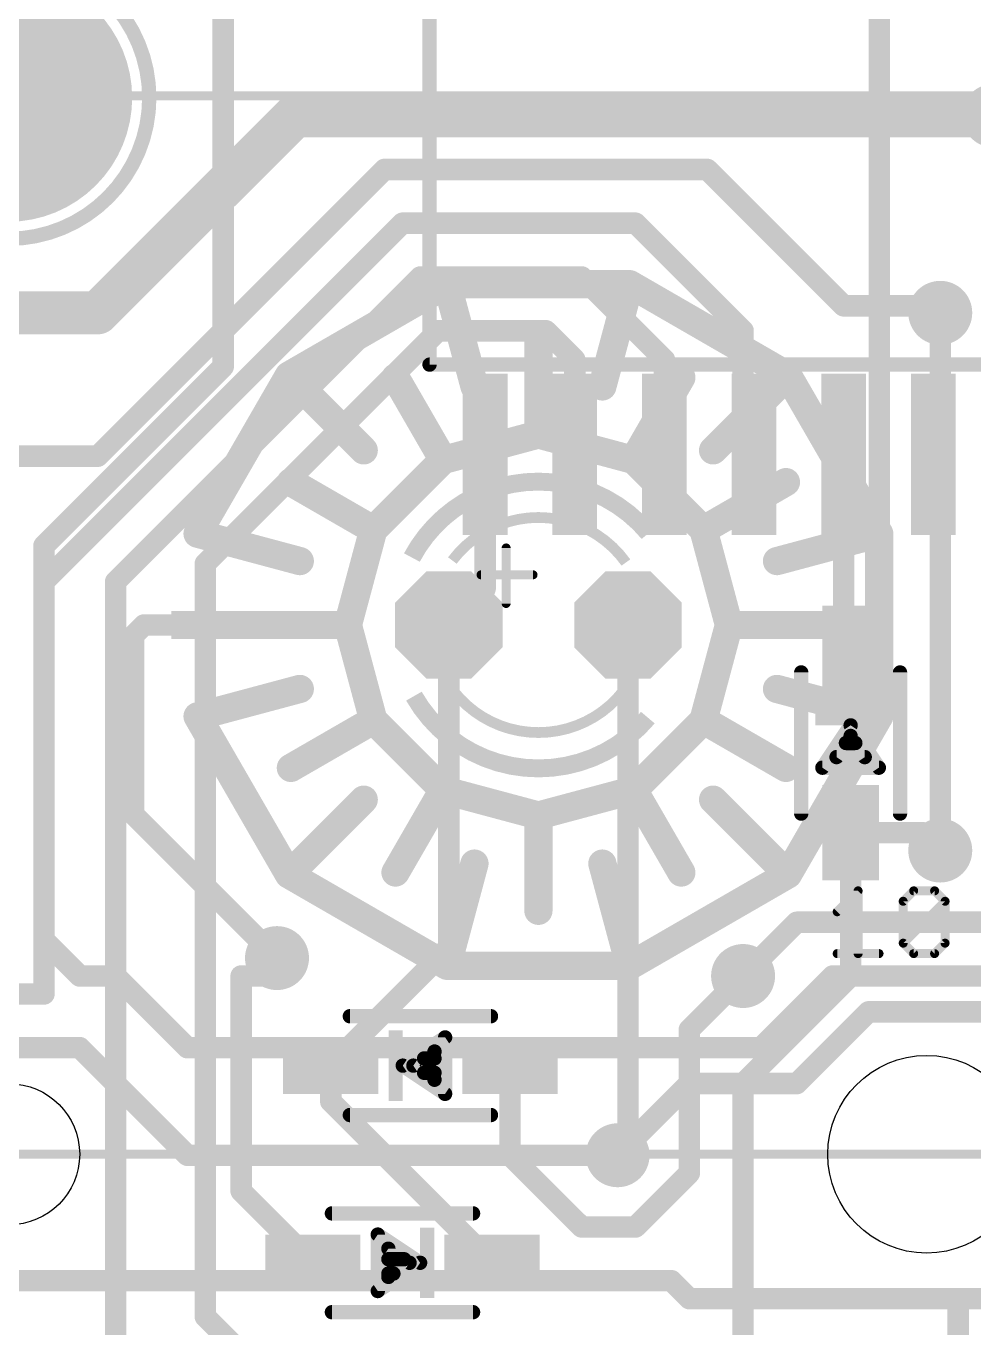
# Model space of a CAD drawing. Extents: x -30.9 to 30.6, y -30.5 to 30.5.
# Drawn here: x -14.73 to -1.3, y -17.43 to 1.02 of the extents above; entities that cross this region are included whole.
import ezdxf

# ---------------------------------------------------------------- set-up
doc = ezdxf.new("R2010")
doc.units = 0
for name, color, linetype in [('1', 12, 'CONTINUOUS'), ('16', 132, 'CONTINUOUS'), ('17', 110, 'CONTINUOUS'), ('18', 110, 'CONTINUOUS'), ('20', 53, 'CONTINUOUS'), ('21', 40, 'CONTINUOUS'), ('22', 6, 'CONTINUOUS'), ('24', 6, 'CONTINUOUS'), ('49', 253, 'CONTINUOUS')]:
    doc.layers.add(name, color=color, linetype=linetype)

# ---------------------------------------------------------------- blocks, each defined once
blk = doc.blocks.new('RECT')
blk.add_solid([(-0.5, -0.5), (0.5, -0.5), (-0.5, 0.5), (0.5, 0.5)])
blk = doc.blocks.new('OCTAGONP')
at = {"const_width": 0.5}
blk.add_lwpolyline([(-0.25, -0.1036), (-0.25, 0.1036), (-0.1036, 0.25), (0.1036, 0.25), (0.25, 0.1036), (0.25, -0.1036), (0.1036, -0.25), (-0.1036, -0.25), (-0.25, -0.1036), (-0.25, 0.1036)], dxfattribs=at)
blk = doc.blocks.new('ROUNDP')
at = {"const_width": 0.5}
blk.add_lwpolyline([(0, -0.25, 1), (0, 0.25, 1), (0, -0.25)], format="xyb", dxfattribs=at)
blk = doc.blocks.new('ROUNDV')
at = {"const_width": 0.5}
blk.add_lwpolyline([(0, -0.25, 1), (0, 0.25, 1), (0, -0.25)], format="xyb", dxfattribs=at)

msp = doc.modelspace()

# ---------------------------------------------------------------- linework, layer by layer
at = {"layer": '1'}
for points, const_width in [([(-2.642, -7.462), (-2.642, 2.032)], 0.3048), ([(-11.938, 1.27), (-11.938, -3.81)], 0.3048), ([(-8.7661, -2.6424), (-11.0075, -3.9365)], 0.4), ([(-8.3779, -4.0913), (-8.7661, -2.6424)], 0.4), ([(-6.1779, -2.6424), (-8.7661, -2.6424)], 0.4), ([(-6.5661, -4.0913), (-6.1779, -2.6424)], 0.4), ([(-3.9365, -3.9365), (-6.1779, -2.6424)], 0.4), ([(-1.778, -3.048), (-1.778, -10.668)], 0.3048), ([(-7.472, -4.772), (-7.472, -3.422)], 0.4), ([(-11.938, -3.81), (-14.478, -6.35)], 0.3048), ([(-11.0075, -3.9365), (-12.3016, -6.1779)], 0.4), ([(-9.9469, -4.9971), (-11.0075, -3.9365)], 0.4), ([(-8.822, -5.1337), (-9.497, -3.9646)], 0.4), ([(-6.122, -5.1337), (-5.447, -3.9646)], 0.4), ([(-4.9971, -4.9971), (-3.9365, -3.9365)], 0.4), ([(-2.6424, -6.1779), (-3.9365, -3.9365)], 0.4), ([(-7.472, -4.772), (-8.822, -5.1337)], 0.4), ([(-6.122, -5.1337), (-7.472, -4.772)], 0.4), ([(-8.822, -5.1337), (-9.8103, -6.122)], 0.4), ([(-5.1337, -6.122), (-6.122, -5.1337)], 0.4), ([(-9.8103, -6.122), (-10.9794, -5.447)], 0.4), ([(-5.1337, -6.122), (-3.9646, -5.447)], 0.4), ([(-10.8527, -6.5661), (-12.3016, -6.1779)], 0.4), ([(-9.8103, -6.122), (-10.172, -7.472)], 0.4), ([(-4.772, -7.472), (-5.1337, -6.122)], 0.4), ([(-4.0913, -6.5661), (-2.6424, -6.1779)], 0.4), ([(-2.6424, -8.7661), (-2.6424, -6.1779)], 0.4), ([(-14.478, -6.35), (-14.478, -11.938)], 0.3048), ([(-13.208, -7.62), (-13.06, -7.472)], 0.3048), ([(-13.06, -7.472), (-12.472, -7.472)], 0.3048), ([(-10.172, -7.472), (-12.422, -7.472)], 0.4), ([(-10.172, -7.472), (-9.8103, -8.822)], 0.4), ([(-5.1337, -8.822), (-4.772, -7.472)], 0.4), ([(-4.772, -7.472), (-3.422, -7.472)], 0.4), ([(-13.208, -10.16), (-13.208, -7.62)], 0.3048), ([(-10.8527, -8.3779), (-12.3016, -8.7661)], 0.4), ([(-4.0913, -8.3779), (-2.6424, -8.7661)], 0.4), ([(-12.3016, -8.7661), (-11.0075, -11.0075)], 0.4), ([(-9.8103, -8.822), (-10.9794, -9.497)], 0.4), ([(-9.8103, -8.822), (-8.822, -9.8103)], 0.4), ([(-6.122, -9.8103), (-5.1337, -8.822)], 0.4), ([(-5.1337, -8.822), (-3.9646, -9.497)], 0.4), ([(-3.9365, -11.0075), (-2.6424, -8.7661)], 0.4), ([(-9.9469, -9.9469), (-11.0075, -11.0075)], 0.4), ([(-8.822, -9.8103), (-9.497, -10.9794)], 0.4), ([(-8.822, -9.8103), (-7.472, -10.172)], 0.4), ([(-7.472, -10.172), (-6.122, -9.8103)], 0.4), ([(-6.122, -9.8103), (-5.447, -10.9794)], 0.4), ([(-4.9971, -9.9469), (-3.9365, -11.0075)], 0.4), ([(-11.176, -12.192), (-13.208, -10.16)], 0.3048), ([(-7.472, -10.172), (-7.472, -11.522)], 0.4), ([(-8.3779, -10.8527), (-8.7661, -12.3016)], 0.4), ([(-6.5661, -10.8527), (-6.1779, -12.3016)], 0.4), ([(-11.0075, -11.0075), (-8.7661, -12.3016)], 0.4), ([(-6.1779, -12.3016), (-3.9365, -11.0075)], 0.4), ([(-3.81, -11.684), (-4.572, -12.446)], 0.3048), ([(0, -11.684), (-3.81, -11.684)], 0.3048), ([(-14.478, -11.938), (-13.97, -12.446)], 0.3048), ([(-8.7661, -12.3016), (-6.1779, -12.3016)], 0.4), ([(-13.462, -12.446), (-13.97, -12.446)], 0.3048), ([(-12.446, -13.462), (-13.462, -12.446)], 0.3048), ([(-3.302, -12.446), (-4.318, -13.462)], 0.3048), ([(0.508, -12.446), (-3.302, -12.446)], 0.3048), ([(-3.81, -13.97), (-2.794, -12.954)], 0.3048), ([(-2.794, -12.954), (2.794, -12.954)], 0.3048), ([(-17.526, -13.462), (-13.97, -13.462)], 0.3048), ([(-13.97, -13.462), (-12.446, -14.986)], 0.3048), ([(-4.318, -13.462), (-12.446, -13.462)], 0.3048), ([(-6.35, -14.986), (-5.334, -13.97)], 0.3048), ([(-5.334, -13.97), (-3.81, -13.97)], 0.3048), ([(-12.446, -14.986), (-6.35, -14.986)], 0.3048), ([(-16.51, -16.764), (-5.588, -16.764)], 0.3048), ([(-5.588, -16.764), (-5.334, -17.018)], 0.3048), ([(-5.334, -17.018), (-1.524, -17.018)], 0.3048), ([(-1.524, -21.59), (-1.524, -17.018)], 0.3048), ([(-1.524, -17.018), (3.048, -17.018)], 0.3048)]:
    msp.add_lwpolyline(points, dxfattribs=dict(at, const_width=const_width))
for points, const_width in [([(-8.6695, -2.6165, 1), (-8.8627, -2.6683)], 0.2), ([(-8.7661, -2.5424, 1), (-8.7661, -2.7424)], 0.2), ([(-8.7161, -2.729, 1), (-8.8161, -2.5558)], 0.2), ([(-6.1279, -2.5558, 1), (-6.2279, -2.729)], 0.2), ([(-6.0813, -2.6683, 1), (-6.2745, -2.6165)], 0.2), ([(-6.1779, -2.7424, 1), (-6.1779, -2.5424)], 0.2), ([(-1.7018, -3.048, 1), (-1.8542, -3.048)], 0.1524), ([(-7.372, -3.422, 1), (-7.572, -3.422)], 0.2), ([(-11.8841, -3.8639, 1), (-11.9919, -3.7561)], 0.1524), ([(-12.0142, -3.81, 1), (-11.8618, -3.81)], 0.1524), ([(-10.9368, -3.8658, 1), (-11.0782, -4.0072)], 0.2), ([(-11.0575, -3.8499, 1), (-10.9575, -4.0231)], 0.2), ([(-10.9209, -3.9865, 1), (-11.0941, -3.8865)], 0.2), ([(-9.4104, -3.9146, 1), (-9.5836, -4.0146)], 0.2), ([(-5.3604, -4.0146, 1), (-5.5336, -3.9146)], 0.2), ([(-3.8499, -3.8865, 1), (-4.0231, -3.9865)], 0.2), ([(-3.8658, -4.0072, 1), (-4.0072, -3.8658)], 0.2), ([(-3.9865, -4.0231, 1), (-3.8865, -3.8499)], 0.2), ([(-8.4745, -4.1171, 1), (-8.2813, -4.0654)], 0.2), ([(-6.6627, -4.0654, 1), (-6.4695, -4.1171)], 0.2), ([(-7.4461, -4.6754, 1), (-7.4979, -4.8686)], 0.2), ([(-7.4461, -4.8686, 1), (-7.4979, -4.6754)], 0.2), ([(-7.572, -4.772, 1), (-7.372, -4.772)], 0.2), ([(-10.0176, -5.0678, 1), (-9.8762, -4.9264)], 0.2), ([(-8.8479, -5.0371, 1), (-8.7961, -5.2303)], 0.2), ([(-8.7513, -5.2044, 1), (-8.8927, -5.063)], 0.2), ([(-6.0513, -5.063, 1), (-6.1927, -5.2044)], 0.2), ([(-6.1479, -5.2303, 1), (-6.0961, -5.0371)], 0.2), ([(-5.0678, -4.9264, 1), (-4.9264, -5.0678)], 0.2), ([(-8.9086, -5.1837, 1), (-8.7354, -5.0837)], 0.2), ([(-6.2086, -5.0837, 1), (-6.0354, -5.1837)], 0.2), ([(-10.9294, -5.3604, 1), (-11.0294, -5.5336)], 0.2), ([(-3.9146, -5.5336, 1), (-4.0146, -5.3604)], 0.2), ([(-12.2757, -6.0813, 1), (-12.3275, -6.2745)], 0.2), ([(-12.3882, -6.1279, 1), (-12.215, -6.2279)], 0.2), ([(-9.881, -6.0513, 1), (-9.7396, -6.1927)], 0.2), ([(-9.7137, -6.1479, 1), (-9.9069, -6.0961)], 0.2), ([(-9.8603, -6.2086, 1), (-9.7603, -6.0354)], 0.2), ([(-5.0371, -6.0961, 1), (-5.2303, -6.1479)], 0.2), ([(-5.1837, -6.0354, 1), (-5.0837, -6.2086)], 0.2), ([(-5.2044, -6.1927, 1), (-5.063, -6.0513)], 0.2), ([(-2.5424, -6.1779, 1), (-2.7424, -6.1779)], 0.2), ([(-2.729, -6.2279, 1), (-2.5558, -6.1279)], 0.2), ([(-2.6165, -6.2745, 1), (-2.6683, -6.0813)], 0.2), ([(-14.4018, -6.35, 1), (-14.5542, -6.35)], 0.1524), ([(-14.5319, -6.2961, 1), (-14.4241, -6.4039)], 0.1524), ([(-10.8786, -6.6627, 1), (-10.8269, -6.4695)], 0.2), ([(-4.1171, -6.4695, 1), (-4.0654, -6.6627)], 0.2), ([(-13.06, -7.3958, 1), (-13.06, -7.5482)], 0.1524), ([(-13.0061, -7.5259, 1), (-13.1139, -7.4181)], 0.1524), ([(-12.422, -7.372, 1), (-12.422, -7.572)], 0.2), ([(-12.472, -7.5482, 1), (-12.472, -7.3958)], 0.1524), ([(-10.0754, -7.4461, 1), (-10.2686, -7.4979)], 0.2), ([(-10.2686, -7.4461, 1), (-10.0754, -7.4979)], 0.2), ([(-10.172, -7.572, 1), (-10.172, -7.372)], 0.2), ([(-4.772, -7.372, 1), (-4.772, -7.572)], 0.2), ([(-4.6754, -7.4979, 1), (-4.8686, -7.4461)], 0.2), ([(-4.8686, -7.4979, 1), (-4.6754, -7.4461)], 0.2), ([(-3.422, -7.572, 1), (-3.422, -7.372)], 0.2), ([(-13.1318, -7.62, 1), (-13.2842, -7.62)], 0.1524), ([(-13.2619, -7.5661, 1), (-13.1541, -7.6739)], 0.1524), ([(-2.7182, -7.462, 1), (-2.5658, -7.462)], 0.1524), ([(-10.8269, -8.4745, 1), (-10.8786, -8.2813)], 0.2), ([(-4.0654, -8.2813, 1), (-4.1171, -8.4745)], 0.2), ([(-12.215, -8.7161, 1), (-12.3882, -8.8161)], 0.2), ([(-12.3275, -8.6695, 1), (-12.2757, -8.8627)], 0.2), ([(-9.7396, -8.7513, 1), (-9.881, -8.8927)], 0.2), ([(-9.7603, -8.9086, 1), (-9.8603, -8.7354)], 0.2), ([(-5.0837, -8.7354, 1), (-5.1837, -8.9086)], 0.2), ([(-5.063, -8.8927, 1), (-5.2044, -8.7513)], 0.2), ([(-2.7424, -8.7661, 1), (-2.5424, -8.7661)], 0.2), ([(-2.5558, -8.8161, 1), (-2.729, -8.7161)], 0.2), ([(-2.6683, -8.8627, 1), (-2.6165, -8.6695)], 0.2), ([(-9.9069, -8.8479, 1), (-9.7137, -8.7961)], 0.2), ([(-5.2303, -8.7961, 1), (-5.0371, -8.8479)], 0.2), ([(-11.0294, -9.4104, 1), (-10.9294, -9.5836)], 0.2), ([(-4.0146, -9.5836, 1), (-3.9146, -9.4104)], 0.2), ([(-9.8762, -10.0176, 1), (-10.0176, -9.8762)], 0.2), ([(-8.7961, -9.7137, 1), (-8.8479, -9.9069)], 0.2), ([(-8.7354, -9.8603, 1), (-8.9086, -9.7603)], 0.2), ([(-8.8927, -9.881, 1), (-8.7513, -9.7396)], 0.2), ([(-6.0354, -9.7603, 1), (-6.2086, -9.8603)], 0.2), ([(-6.1927, -9.7396, 1), (-6.0513, -9.881)], 0.2), ([(-6.0961, -9.9069, 1), (-6.1479, -9.7137)], 0.2), ([(-4.9264, -9.8762, 1), (-5.0678, -10.0176)], 0.2), ([(-13.1541, -10.1061, 1), (-13.2619, -10.2139)], 0.1524), ([(-13.2842, -10.16, 1), (-13.1318, -10.16)], 0.1524), ([(-7.372, -10.172, 1), (-7.572, -10.172)], 0.2), ([(-7.4979, -10.0754, 1), (-7.4461, -10.2686)], 0.2), ([(-7.4979, -10.2686, 1), (-7.4461, -10.0754)], 0.2), ([(-8.2813, -10.8786, 1), (-8.4745, -10.8269)], 0.2), ([(-6.4695, -10.8269, 1), (-6.6627, -10.8786)], 0.2), ([(-1.8542, -10.668, 1), (-1.7018, -10.668)], 0.1524), ([(-10.9575, -10.9209, 1), (-11.0575, -11.0941)], 0.2), ([(-11.0782, -10.9368, 1), (-10.9368, -11.0782)], 0.2), ([(-11.0941, -11.0575, 1), (-10.9209, -10.9575)], 0.2), ([(-9.5836, -10.9294, 1), (-9.4104, -11.0294)], 0.2), ([(-5.5336, -11.0294, 1), (-5.3604, -10.9294)], 0.2), ([(-4.0231, -10.9575, 1), (-3.8499, -11.0575)], 0.2), ([(-4.0072, -11.0782, 1), (-3.8658, -10.9368)], 0.2), ([(-3.8865, -11.0941, 1), (-3.9865, -10.9209)], 0.2), ([(-7.572, -11.522, 1), (-7.372, -11.522)], 0.2), ([(-3.81, -11.6078, 1), (-3.81, -11.7602)], 0.1524), ([(-3.7561, -11.7379, 1), (-3.8639, -11.6301)], 0.1524), ([(-14.4241, -11.8841, 1), (-14.5319, -11.9919)], 0.1524), ([(-14.5542, -11.938, 1), (-14.4018, -11.938)], 0.1524), ([(-11.2299, -12.2459, 1), (-11.1221, -12.1381)], 0.1524), ([(-8.7661, -12.2016, 1), (-8.7661, -12.4016)], 0.2), ([(-8.8627, -12.2757, 1), (-8.6695, -12.3275)], 0.2), ([(-8.8161, -12.3882, 1), (-8.7161, -12.215)], 0.2), ([(-6.2279, -12.215, 1), (-6.1279, -12.3882)], 0.2), ([(-6.2745, -12.3275, 1), (-6.0813, -12.2757)], 0.2), ([(-6.1779, -12.4016, 1), (-6.1779, -12.2016)], 0.2), ([(-13.97, -12.3698, 1), (-13.97, -12.5222)], 0.1524), ([(-14.0239, -12.4999, 1), (-13.9161, -12.3921)], 0.1524), ([(-13.4081, -12.3921, 1), (-13.5159, -12.4999)], 0.1524), ([(-13.462, -12.5222, 1), (-13.462, -12.3698)], 0.1524), ([(-4.6259, -12.3921, 1), (-4.5181, -12.4999)], 0.1524), ([(-3.302, -12.3698, 1), (-3.302, -12.5222)], 0.1524), ([(-3.2481, -12.4999, 1), (-3.3559, -12.3921)], 0.1524), ([(-2.794, -12.8778, 1), (-2.794, -13.0302)], 0.1524), ([(-2.7401, -13.0079, 1), (-2.8479, -12.9001)], 0.1524), ([(-13.9161, -13.4081, 1), (-14.0239, -13.5159)], 0.1524), ([(-13.97, -13.5382, 1), (-13.97, -13.3858)], 0.1524), ([(-12.446, -13.3858, 1), (-12.446, -13.5382)], 0.1524), ([(-12.4999, -13.5159, 1), (-12.3921, -13.4081)], 0.1524), ([(-4.3719, -13.4081, 1), (-4.2641, -13.5159)], 0.1524), ([(-4.318, -13.5382, 1), (-4.318, -13.3858)], 0.1524), ([(-5.334, -13.8938, 1), (-5.334, -14.0462)], 0.1524), ([(-5.2801, -14.0239, 1), (-5.3879, -13.9161)], 0.1524), ([(-3.81, -14.0462, 1), (-3.81, -13.8938)], 0.1524), ([(-3.8639, -13.9161, 1), (-3.7561, -14.0239)], 0.1524), ([(-12.446, -14.9098, 1), (-12.446, -15.0622)], 0.1524), ([(-12.4999, -15.0399, 1), (-12.3921, -14.9321)], 0.1524), ([(-6.4039, -14.9321, 1), (-6.2961, -15.0399)], 0.1524), ([(-6.35, -15.0622, 1), (-6.35, -14.9098)], 0.1524), ([(-5.5341, -16.7101, 1), (-5.6419, -16.8179)], 0.1524), ([(-5.588, -16.8402, 1), (-5.588, -16.6878)], 0.1524), ([(-5.334, -16.9418, 1), (-5.334, -17.0942)], 0.1524), ([(-5.3879, -17.0719, 1), (-5.2801, -16.9641)], 0.1524), ([(-1.4478, -17.018, 1), (-1.6002, -17.018)], 0.1524), ([(-1.524, -16.9418, 1), (-1.524, -17.0942)], 0.1524), ([(-1.524, -17.0942, 1), (-1.524, -16.9418)], 0.1524)]:
    msp.add_lwpolyline(points, format="xyb", dxfattribs=dict(at, const_width=const_width))
at = {"layer": '16'}
for points, const_width in [([(-13.716, -3.048), (-10.922, -0.254)], 0.6096), ([(-10.922, -0.254), (-1.016, -0.254)], 0.6096), ([(-13.716, -5.08), (-9.652, -1.016)], 0.3048), ([(-9.652, -1.016), (-5.08, -1.016)], 0.3048), ([(-5.08, -1.016), (-3.147, -2.949)], 0.3048), ([(-9.398, -1.778), (-14.478, -6.858)], 0.3048), ([(-9.398, -1.778), (-6.096, -1.778)], 0.3048), ([(-6.096, -1.778), (-4.572, -3.302)], 0.3048), ([(-9.144, -2.54), (-13.462, -6.858)], 0.3048), ([(-6.858, -2.54), (-9.144, -2.54)], 0.3048), ([(-5.687, -3.711), (-6.858, -2.54)], 0.3048), ([(-15.494, -3.048), (-13.716, -3.048)], 0.6096), ([(-3.147, -2.949), (-1.877, -2.949)], 0.3048), ([(-1.877, -2.949), (-1.778, -3.048)], 0.3048), ([(-8.89, -3.302), (-12.192, -6.604)], 0.3048), ([(-7.366, -3.302), (-8.89, -3.302)], 0.3048), ([(-6.957, -3.711), (-7.366, -3.302)], 0.3048), ([(-4.572, -3.302), (-4.572, -4.897)], 0.3048), ([(-6.957, -5.052), (-6.957, -3.711)], 0.3048), ([(-5.687, -5.052), (-5.687, -3.711)], 0.3048), ([(-4.572, -4.897), (-4.417, -5.052)], 0.3048), ([(-25.908, -5.08), (-13.716, -5.08)], 0.3048), ([(-8.227, -5.052), (-8.227, -6.957)], 0.3048), ([(-3.147, -5.052), (-3.147, -7.874)], 0.3048), ([(-12.192, -6.604), (-12.192, -17.272)], 0.3048), ([(-14.478, -6.858), (-14.478, -12.7)], 0.3048), ([(-13.462, -6.858), (-13.462, -17.752)], 0.3048), ([(-8.227, -6.957), (-8.742, -7.472)], 0.3048), ([(-8.742, -7.472), (-8.742, -12.044)], 0.3048), ([(-6.202, -7.472), (-6.202, -14.838)], 0.3048), ([(-3.147, -7.874), (-3.147, -8.029)], 0.3048), ([(-3.048, -7.874), (-3.147, -7.874)], 0.3048), ([(-2.032, -10.414), (-3.048, -10.414)], 0.3048), ([(-3.048, -12.446), (-3.048, -10.414)], 0.3048), ([(-1.778, -10.668), (-2.032, -10.414)], 0.3048), ([(-8.742, -12.044), (-10.414, -13.716)], 0.3048), ([(-11.176, -12.446), (-11.176, -12.192)], 0.3048), ([(-11.684, -15.494), (-11.684, -12.446)], 0.3048), ([(-11.684, -12.446), (-11.176, -12.446)], 0.3048), ([(-4.572, -12.446), (-5.334, -13.208)], 0.3048), ([(-3.048, -12.446), (-4.572, -13.97)], 0.3048), ([(-14.478, -12.7), (-14.986, -12.7)], 0.3048), ([(-5.334, -13.208), (-5.334, -15.24)], 0.3048), ([(-10.414, -14.224), (-10.414, -13.716)], 0.3048), ([(-7.874, -14.986), (-7.874, -13.716)], 0.3048), ([(-4.572, -13.97), (-4.572, -19.05)], 0.3048), ([(-8.128, -16.51), (-10.414, -14.224)], 0.3048), ([(-6.202, -14.838), (-6.35, -14.986)], 0.3048), ([(-6.858, -16.002), (-7.874, -14.986)], 0.3048), ([(-5.334, -15.24), (-6.096, -16.002)], 0.3048), ([(-10.668, -16.51), (-11.684, -15.494)], 0.3048), ([(-6.096, -16.002), (-6.858, -16.002)], 0.3048), ([(-12.192, -17.272), (-9.906, -19.558)], 0.3048)]:
    msp.add_lwpolyline(points, dxfattribs=dict(at, const_width=const_width))
for points, const_width in [([(-10.922, -0.1016, 1), (-10.922, -0.4064)], 0.3048), ([(-10.8142, -0.3618, 1), (-11.0298, -0.1462)], 0.3048), ([(-9.652, -0.9398, 1), (-9.652, -1.0922)], 0.1524), ([(-9.5981, -1.0699, 1), (-9.7059, -0.9621)], 0.1524), ([(-5.0261, -0.9621, 1), (-5.1339, -1.0699)], 0.1524), ([(-5.08, -1.0922, 1), (-5.08, -0.9398)], 0.1524), ([(-9.398, -1.7018, 1), (-9.398, -1.8542)], 0.1524), ([(-9.3441, -1.8319, 1), (-9.4519, -1.7241)], 0.1524), ([(-6.0421, -1.7241, 1), (-6.1499, -1.8319)], 0.1524), ([(-6.096, -1.8542, 1), (-6.096, -1.7018)], 0.1524), ([(-9.144, -2.4638, 1), (-9.144, -2.6162)], 0.1524), ([(-9.0901, -2.5939, 1), (-9.1979, -2.4861)], 0.1524), ([(-6.8041, -2.4861, 1), (-6.9119, -2.5939)], 0.1524), ([(-6.858, -2.6162, 1), (-6.858, -2.4638)], 0.1524), ([(-13.716, -3.2004, 1), (-13.716, -2.8956)], 0.3048), ([(-13.8238, -2.9402, 1), (-13.6082, -3.1558)], 0.3048), ([(-3.147, -2.8728, 1), (-3.147, -3.0252)], 0.1524), ([(-3.2009, -3.0029, 1), (-3.0931, -2.8951)], 0.1524), ([(-1.8231, -2.8951, 1), (-1.9309, -3.0029)], 0.1524), ([(-1.877, -3.0252, 1), (-1.877, -2.8728)], 0.1524), ([(-1.8319, -3.1019, 1), (-1.7241, -2.9941)], 0.1524), ([(-8.89, -3.2258, 1), (-8.89, -3.3782)], 0.1524), ([(-8.8361, -3.3559, 1), (-8.9439, -3.2481)], 0.1524), ([(-7.3121, -3.2481, 1), (-7.4199, -3.3559)], 0.1524), ([(-7.366, -3.3782, 1), (-7.366, -3.2258)], 0.1524), ([(-4.4958, -3.302, 1), (-4.6482, -3.302)], 0.1524), ([(-4.6259, -3.3559, 1), (-4.5181, -3.2481)], 0.1524), ([(-6.8808, -3.711, 1), (-7.0332, -3.711)], 0.1524), ([(-7.0109, -3.7649, 1), (-6.9031, -3.6571)], 0.1524), ([(-5.6108, -3.711, 1), (-5.7632, -3.711)], 0.1524), ([(-5.7409, -3.7649, 1), (-5.6331, -3.6571)], 0.1524), ([(-4.5181, -4.8431, 1), (-4.6259, -4.9509)], 0.1524), ([(-13.7699, -5.0261, 1), (-13.6621, -5.1339)], 0.1524), ([(-13.716, -5.1562, 1), (-13.716, -5.0038)], 0.1524), ([(-8.1508, -5.052, 1), (-8.3032, -5.052)], 0.1524), ([(-7.0332, -5.052, 1), (-6.8808, -5.052)], 0.1524), ([(-5.7632, -5.052, 1), (-5.6108, -5.052)], 0.1524), ([(-4.6482, -4.897, 1), (-4.4958, -4.897)], 0.1524), ([(-4.4709, -5.1059, 1), (-4.3631, -4.9981)], 0.1524), ([(-3.0708, -5.052, 1), (-3.2232, -5.052)], 0.1524), ([(-12.1158, -6.604, 1), (-12.2682, -6.604)], 0.1524), ([(-12.2459, -6.5501, 1), (-12.1381, -6.6579)], 0.1524), ([(-14.4018, -6.858, 1), (-14.5542, -6.858)], 0.1524), ([(-14.5319, -6.8041, 1), (-14.4241, -6.9119)], 0.1524), ([(-13.3858, -6.858, 1), (-13.5382, -6.858)], 0.1524), ([(-13.5159, -6.8041, 1), (-13.4081, -6.9119)], 0.1524), ([(-8.1731, -7.0109, 1), (-8.2809, -6.9031)], 0.1524), ([(-8.3032, -6.957, 1), (-8.1508, -6.957)], 0.1524), ([(-8.6658, -7.472, 1), (-8.8182, -7.472)], 0.1524), ([(-8.7959, -7.4181, 1), (-8.6881, -7.5259)], 0.1524), ([(-6.1258, -7.472, 1), (-6.2782, -7.472)], 0.1524), ([(-3.0708, -7.874, 1), (-3.2232, -7.874)], 0.1524), ([(-3.147, -7.7978, 1), (-3.147, -7.9502)], 0.1524), ([(-3.048, -7.9502, 1), (-3.048, -7.7978)], 0.1524), ([(-3.2232, -7.874, 1), (-3.0708, -7.874)], 0.1524), ([(-3.2232, -8.029, 1), (-3.0708, -8.029)], 0.1524), ([(-3.048, -10.3378, 1), (-3.048, -10.4902)], 0.1524), ([(-2.9718, -10.414, 1), (-3.1242, -10.414)], 0.1524), ([(-1.9781, -10.3601, 1), (-2.0859, -10.4679)], 0.1524), ([(-2.032, -10.4902, 1), (-2.032, -10.3378)], 0.1524), ([(-1.8319, -10.7219, 1), (-1.7241, -10.6141)], 0.1524), ([(-8.8182, -12.044, 1), (-8.6658, -12.044)], 0.1524), ([(-8.6881, -12.0979, 1), (-8.7959, -11.9901)], 0.1524), ([(-11.0998, -12.192, 1), (-11.2522, -12.192)], 0.1524), ([(-11.6078, -12.446, 1), (-11.7602, -12.446)], 0.1524), ([(-11.684, -12.3698, 1), (-11.684, -12.5222)], 0.1524), ([(-11.176, -12.5222, 1), (-11.176, -12.3698)], 0.1524), ([(-4.5181, -12.4999, 1), (-4.6259, -12.3921)], 0.1524), ([(-2.9941, -12.4999, 1), (-3.1019, -12.3921)], 0.1524), ([(-11.2522, -12.446, 1), (-11.0998, -12.446)], 0.1524), ([(-3.1242, -12.446, 1), (-2.9718, -12.446)], 0.1524), ([(-14.5542, -12.7, 1), (-14.4018, -12.7)], 0.1524), ([(-14.478, -12.7762, 1), (-14.478, -12.6238)], 0.1524), ([(-5.2578, -13.208, 1), (-5.4102, -13.208)], 0.1524), ([(-5.3879, -13.1541, 1), (-5.2801, -13.2619)], 0.1524), ([(-10.3378, -13.716, 1), (-10.4902, -13.716)], 0.1524), ([(-10.4679, -13.6621, 1), (-10.3601, -13.7699)], 0.1524), ([(-7.7978, -13.716, 1), (-7.9502, -13.716)], 0.1524), ([(-4.4958, -13.97, 1), (-4.6482, -13.97)], 0.1524), ([(-4.6259, -13.9161, 1), (-4.5181, -14.0239)], 0.1524), ([(-10.3601, -14.1701, 1), (-10.4679, -14.2779)], 0.1524), ([(-10.4902, -14.224, 1), (-10.3378, -14.224)], 0.1524), ([(-6.1481, -14.8919, 1), (-6.2559, -14.7841)], 0.1524), ([(-7.8201, -14.9321, 1), (-7.9279, -15.0399)], 0.1524), ([(-7.9502, -14.986, 1), (-7.7978, -14.986)], 0.1524), ([(-6.4039, -14.9321, 1), (-6.2961, -15.0399)], 0.1524), ([(-6.2782, -14.838, 1), (-6.1258, -14.838)], 0.1524), ([(-5.2801, -15.2939, 1), (-5.3879, -15.1861)], 0.1524), ([(-5.4102, -15.24, 1), (-5.2578, -15.24)], 0.1524), ([(-11.6301, -15.4401, 1), (-11.7379, -15.5479)], 0.1524), ([(-11.7602, -15.494, 1), (-11.6078, -15.494)], 0.1524), ([(-6.858, -15.9258, 1), (-6.858, -16.0782)], 0.1524), ([(-6.096, -16.0782, 1), (-6.096, -15.9258)], 0.1524), ([(-6.9119, -16.0559, 1), (-6.8041, -15.9481)], 0.1524), ([(-6.1499, -15.9481, 1), (-6.0421, -16.0559)], 0.1524), ([(-10.7219, -16.5639, 1), (-10.6141, -16.4561)], 0.1524), ([(-8.1819, -16.5639, 1), (-8.0741, -16.4561)], 0.1524), ([(-12.1381, -17.2181, 1), (-12.2459, -17.3259)], 0.1524), ([(-12.2682, -17.272, 1), (-12.1158, -17.272)], 0.1524)]:
    msp.add_lwpolyline(points, format="xyb", dxfattribs=dict(at, const_width=const_width))
at = {"layer": '20'}
for centre, radius in [((-1.972, -14.972), 1.4), ((-14.972, -14.972), 1)]:
    msp.add_circle(centre, radius, dxfattribs=at)
at = {"layer": '21'}
for points, const_width in [([(-14.986, -2, 1), (-14.986, 2, 1), (-14.986, -2)], 0.2032), ([(-7.472, -5.44, 0.277), (-9.2649, -6.5158)], 0.254), ([(-5.911, -6.1711, 0.2226), (-7.472, -5.44)], 0.254), ([(-7.472, -5.948, 0.2361), (-8.6912, -6.5576)], 0.1524), ([(-6.2319, -6.5862, 0.2422), (-7.472, -5.948)], 0.1524), ([(-7.8975, -6.3798, 1), (-7.961, -6.3798)], 0.0635), ([(-8.2848, -6.7291, 1), (-8.2848, -6.7926)], 0.0635), ([(-7.5482, -6.7926, 1), (-7.5482, -6.7291)], 0.0635), ([(-7.961, -7.1672, 1), (-7.8975, -7.1672)], 0.0635), ([(-9.2363, -8.4802, 0.2691), (-7.472, -9.504)], 0.254), ([(-8.675, -8.4076, 0.2315), (-7.472, -8.996)], 0.1524), ([(-7.472, -8.996, 0.2315), (-6.269, -8.4076)], 0.1524), ([(-7.472, -9.504, 0.2206), (-5.9208, -8.7846)], 0.254), ([(-2.9102, -11.2387, 1), (-2.9737, -11.2387)], 0.0635), ([(-2.9195, -11.2612, 1), (-2.9644, -11.2163)], 0.0635), ([(-2.1547, -11.207, 1), (-2.1547, -11.2705)], 0.0635), ([(-2.1322, -11.2612, 1), (-2.1771, -11.2163)], 0.0635), ([(-1.8357, -11.2163, 1), (-1.8806, -11.2612)], 0.0635), ([(-1.8581, -11.2705, 1), (-1.8581, -11.207)], 0.0635), ([(-2.2712, -11.387, 1), (-2.3347, -11.387)], 0.0635), ([(-2.3254, -11.3646, 1), (-2.2805, -11.4095)], 0.0635), ([(-1.6781, -11.387, 1), (-1.7416, -11.387)], 0.0635), ([(-1.6874, -11.4095, 1), (-1.7323, -11.3646)], 0.0635), ([(-1.7323, -11.4095, 1), (-1.6874, -11.3646)], 0.0635), ([(-3.261, -11.5129, 1), (-3.216, -11.5578)], 0.0635), ([(-2.3347, -11.9802, 1), (-2.2712, -11.9802)], 0.0635), ([(-2.2805, -11.9578, 1), (-2.3254, -12.0027)], 0.0635), ([(-2.3254, -11.9578, 1), (-2.2805, -12.0027)], 0.0635), ([(-1.7416, -11.9802, 1), (-1.6781, -11.9802)], 0.0635), ([(-1.6874, -12.0027, 1), (-1.7323, -11.9578)], 0.0635), ([(-3.2385, -12.0968, 1), (-3.2385, -12.1603)], 0.0635), ([(-2.9737, -12.1285, 1), (-2.9102, -12.1285)], 0.0635), ([(-2.6453, -12.1603, 1), (-2.6453, -12.0968)], 0.0635), ([(-2.1547, -12.0968, 1), (-2.1547, -12.1603)], 0.0635), ([(-2.1771, -12.151, 1), (-2.1322, -12.106)], 0.0635), ([(-1.8806, -12.106, 1), (-1.8357, -12.151)], 0.0635), ([(-1.8581, -12.1603, 1), (-1.8581, -12.0968)], 0.0635)]:
    msp.add_lwpolyline(points, format="xyb", dxfattribs=dict(at, const_width=const_width))
at = {"layer": '21', "const_width": 0.127}
for points in [[(-7.9292, -7.1672), (-7.9292, -6.3798)], [(-8.2848, -6.7608), (-7.5482, -6.7608)], [(-3.2385, -11.5353), (-2.9419, -11.2387)], [(-2.9419, -11.2387), (-2.9419, -12.1285)], [(-2.303, -11.387), (-2.1547, -11.2387)], [(-2.1547, -11.2387), (-1.8581, -11.2387)], [(-1.8581, -11.2387), (-1.7098, -11.387)], [(-2.303, -11.9802), (-2.303, -11.387)], [(-2.303, -11.9802), (-1.7098, -11.387)], [(-1.7098, -11.387), (-1.7098, -11.9802)], [(-2.1547, -12.1285), (-2.303, -11.9802)], [(-1.7098, -11.9802), (-1.8581, -12.1285)], [(-3.2385, -12.1285), (-2.6453, -12.1285)], [(-1.8581, -12.1285), (-2.1547, -12.1285)]]:
    msp.add_lwpolyline(points, dxfattribs=at)
at = {"layer": '22', "const_width": 0.2032}
for points in [[(-9.0144, -3.782), (-9.0144, 3.838)], [(9.0704, -3.782), (-9.0144, -3.782)], [(-3.748, -8.144), (-3.748, -10.144)], [(-2.348, -10.144), (-2.348, -8.144)], [(-3.048, -8.894), (-3.448, -9.494)], [(-2.648, -9.494), (-3.048, -8.894)], [(-3.048, -9.044), (-3.248, -9.344)], [(-2.848, -9.344), (-3.048, -9.044)], [(-3.1147, -9.144), (-2.9813, -9.144)], [(-3.448, -9.494), (-2.648, -9.494)], [(-3.248, -9.344), (-2.848, -9.344)], [(-8.144, -13.016), (-10.144, -13.016)], [(-8.794, -13.316), (-9.394, -13.716)], [(-8.794, -14.116), (-8.794, -13.316)], [(-8.944, -13.516), (-9.244, -13.716)], [(-8.944, -13.916), (-8.944, -13.516)], [(-9.394, -13.716), (-8.794, -14.116)], [(-9.244, -13.716), (-8.944, -13.916)], [(-9.0916, -13.6144), (-8.944, -13.6144)], [(-9.0916, -13.8176), (-8.944, -13.8176)], [(-10.144, -14.416), (-8.144, -14.416)], [(-8.398, -15.81), (-10.398, -15.81)], [(-9.148, -16.51), (-9.748, -16.11)], [(-9.748, -16.11), (-9.748, -16.91)], [(-9.298, -16.51), (-9.598, -16.31)], [(-9.598, -16.31), (-9.598, -16.71)], [(-9.748, -16.91), (-9.148, -16.51)], [(-9.598, -16.4592), (-9.3742, -16.4592)], [(-9.598, -16.71), (-9.298, -16.51)], [(-9.598, -16.6624), (-9.5266, -16.6624)], [(-10.398, -17.21), (-8.398, -17.21)]]:
    msp.add_lwpolyline(points, dxfattribs=at)
at = {"layer": '22', "const_width": 0.1016}
for points in [[(-9.0144, -3.7312, 1), (-9.0144, -3.8328)], [(-9.0652, -3.782, 1), (-8.9636, -3.782)], [(-3.6972, -8.144, 1), (-3.7988, -8.144)], [(-2.2972, -8.144, 1), (-2.3988, -8.144)], [(-3.0057, -8.8658, 1), (-3.0903, -8.9222)], [(-3.0057, -8.9222, 1), (-3.0903, -8.8658)], [(-3.0057, -9.0158, 1), (-3.0903, -9.0722)], [(-3.0057, -9.0722, 1), (-3.0903, -9.0158)], [(-3.1147, -9.0932, 1), (-3.1147, -9.1948)], [(-2.9813, -9.1948, 1), (-2.9813, -9.0932)], [(-3.448, -9.4432, 1), (-3.448, -9.5448)], [(-3.248, -9.2932, 1), (-3.248, -9.3948)], [(-3.2903, -9.3158, 1), (-3.2057, -9.3722)], [(-2.8903, -9.3722, 1), (-2.8057, -9.3158)], [(-2.848, -9.3948, 1), (-2.848, -9.2932)], [(-2.648, -9.5448, 1), (-2.648, -9.4432)], [(-3.4903, -9.4658, 1), (-3.4057, -9.5222)], [(-2.6903, -9.5222, 1), (-2.6057, -9.4658)], [(-3.7988, -10.144, 1), (-3.6972, -10.144)], [(-2.3988, -10.144, 1), (-2.2972, -10.144)], [(-10.144, -12.9652, 1), (-10.144, -13.0668)], [(-8.144, -13.0668, 1), (-8.144, -12.9652)], [(-8.7432, -13.316, 1), (-8.8448, -13.316)], [(-8.7658, -13.3583, 1), (-8.8222, -13.2737)], [(-8.8932, -13.516, 1), (-8.9948, -13.516)], [(-8.9158, -13.5583, 1), (-8.9722, -13.4737)], [(-9.3658, -13.6737, 1), (-9.4222, -13.7583)], [(-9.4222, -13.6737, 1), (-9.3658, -13.7583)], [(-9.2158, -13.6737, 1), (-9.2722, -13.7583)], [(-9.2722, -13.6737, 1), (-9.2158, -13.7583)], [(-9.0916, -13.5636, 1), (-9.0916, -13.6652)], [(-8.944, -13.6652, 1), (-8.944, -13.5636)], [(-9.0916, -13.7668, 1), (-9.0916, -13.8684)], [(-8.9722, -13.9583, 1), (-8.9158, -13.8737)], [(-8.944, -13.8684, 1), (-8.944, -13.7668)], [(-8.9948, -13.916, 1), (-8.8932, -13.916)], [(-8.8448, -14.116, 1), (-8.7432, -14.116)], [(-8.8222, -14.1583, 1), (-8.7658, -14.0737)], [(-10.144, -14.3652, 1), (-10.144, -14.4668)], [(-8.144, -14.4668, 1), (-8.144, -14.3652)], [(-10.398, -15.7592, 1), (-10.398, -15.8608)], [(-8.398, -15.8608, 1), (-8.398, -15.7592)], [(-9.7198, -16.0677, 1), (-9.7762, -16.1523)], [(-9.6972, -16.11, 1), (-9.7988, -16.11)], [(-9.5698, -16.2677, 1), (-9.6262, -16.3523)], [(-9.5472, -16.31, 1), (-9.6488, -16.31)], [(-9.598, -16.4084, 1), (-9.598, -16.51)], [(-9.3742, -16.51, 1), (-9.3742, -16.4084)], [(-9.2698, -16.5523, 1), (-9.3262, -16.4677)], [(-9.3262, -16.5523, 1), (-9.2698, -16.4677)], [(-9.1198, -16.5523, 1), (-9.1762, -16.4677)], [(-9.1762, -16.5523, 1), (-9.1198, -16.4677)], [(-9.598, -16.6116, 1), (-9.598, -16.7132)], [(-9.5266, -16.7132, 1), (-9.5266, -16.6116)], [(-9.6262, -16.6677, 1), (-9.5698, -16.7523)], [(-9.6488, -16.71, 1), (-9.5472, -16.71)], [(-9.7762, -16.8677, 1), (-9.7198, -16.9523)], [(-9.7988, -16.91, 1), (-9.6972, -16.91)], [(-10.398, -17.1592, 1), (-10.398, -17.2608)], [(-8.398, -17.2608, 1), (-8.398, -17.1592)]]:
    msp.add_lwpolyline(points, format="xyb", dxfattribs=at)
at = {"layer": '24'}
for p in [(-3.048, -9.144), (-9.144, -13.716), (-9.398, -16.51)]:
    msp.add_point(p, dxfattribs=at)
at = {"layer": '49', "const_width": 0.127}
for points in [[(-14.972, 0.028), (0.028, 0.028)], [(-14.972, -14.972), (0.028, -14.972)]]:
    msp.add_lwpolyline(points, dxfattribs=at)

# ---------------------------------------------------------------- block references
at = {"layer": '1', "yscale": 0.4}
for p, xscale, rotation in [((-2.642, -7.462), 2, 270), ((-12.472, -7.472), 0.4, 180)]:
    msp.add_blockref('RECT', p, dxfattribs=dict(at, xscale=xscale, rotation=rotation))
at = {"layer": '16'}
for p, xscale, yscale, rotation in [((-8.227, -5.052), 0.635, 2.286, 180), ((-6.957, -5.052), 0.635, 2.286, 180), ((-5.687, -5.052), 0.635, 2.286, 180), ((-4.417, -5.052), 0.635, 2.286, 180), ((-3.147, -5.052), 0.635, 2.286, 180), ((-1.877, -5.052), 0.635, 2.286, 180), ((-3.048, -7.874), 1.35, 0.8, 270), ((-3.048, -10.414), 1.35, 0.8, 270), ((-10.668, -16.51), 1.35, 0.8, 180), ((-8.128, -16.51), 1.35, 0.8, 180)]:
    msp.add_blockref('RECT', p, dxfattribs=dict(at, xscale=xscale, yscale=yscale, rotation=rotation))
at = {"layer": '16', "xscale": 1.35, "yscale": 0.8}
for p in [(-10.414, -13.716), (-7.874, -13.716)]:
    msp.add_blockref('RECT', p, dxfattribs=at)
at = {"layer": '17'}
for name, p, xscale, yscale in [('ROUNDP', (-14.986, 0), 3.516, 3.516), ('ROUNDP', (-14.986, 0), 3.516, 3.516), ('OCTAGONP', (-8.742, -7.472), 1.524, 1.524), ('OCTAGONP', (-8.742, -7.472), 1.524, 1.524), ('OCTAGONP', (-6.202, -7.472), 1.524, 1.524), ('OCTAGONP', (-6.202, -7.472), 1.524, 1.524)]:
    msp.add_blockref(name, p, dxfattribs=dict(at, xscale=xscale, yscale=yscale))
at = {"layer": '18', "xscale": 0.9064, "yscale": 0.9064}
for p in [(-1.016, -0.254), (-1.016, -0.254), (-1.778, -3.048), (-1.778, -3.048), (-1.778, -10.668), (-1.778, -10.668), (-11.176, -12.192), (-11.176, -12.192), (-4.572, -12.446), (-4.572, -12.446), (-6.35, -14.986), (-6.35, -14.986)]:
    msp.add_blockref('ROUNDV', p, dxfattribs=at)
at = {"layer": '22', "xscale": 0.2}
for p, rotation in [((-3.048, -8.794), 270), ((-9.048, -16.51), 180)]:
    msp.add_blockref('RECT', p, dxfattribs=dict(at, rotation=rotation))
msp.add_blockref('RECT', (-9.494, -13.716), dxfattribs=at)

doc.saveas('drawing.dxf')
